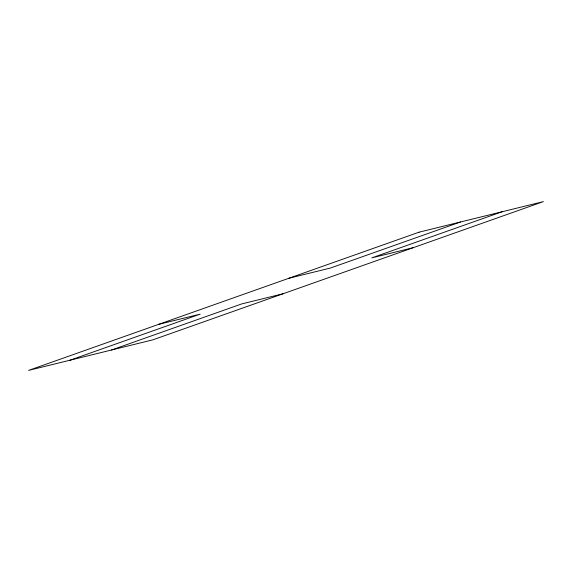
<?xml version="1.0" encoding="UTF-8"?>
<svg xmlns="http://www.w3.org/2000/svg" width="572" height="572" viewBox="0 0 572 572"><rect width="100%" height="100%" fill="white"/><g stroke="black" fill="none" stroke-linecap="round" stroke-linejoin="round"><path stroke-width="0.86" d="M70.02 360.21L200.2 314.128L158.78 324.317M460.553 221.972L330.38 268.053L288.953 278.235M111.447 350.028L241.62 303.947L283.047 293.765M501.98 211.79L371.8 257.872L413.22 247.683M419.133 232.16L28.6 370.391L152.867 339.839L543.4 201.609L419.133 232.16"/></g></svg>
